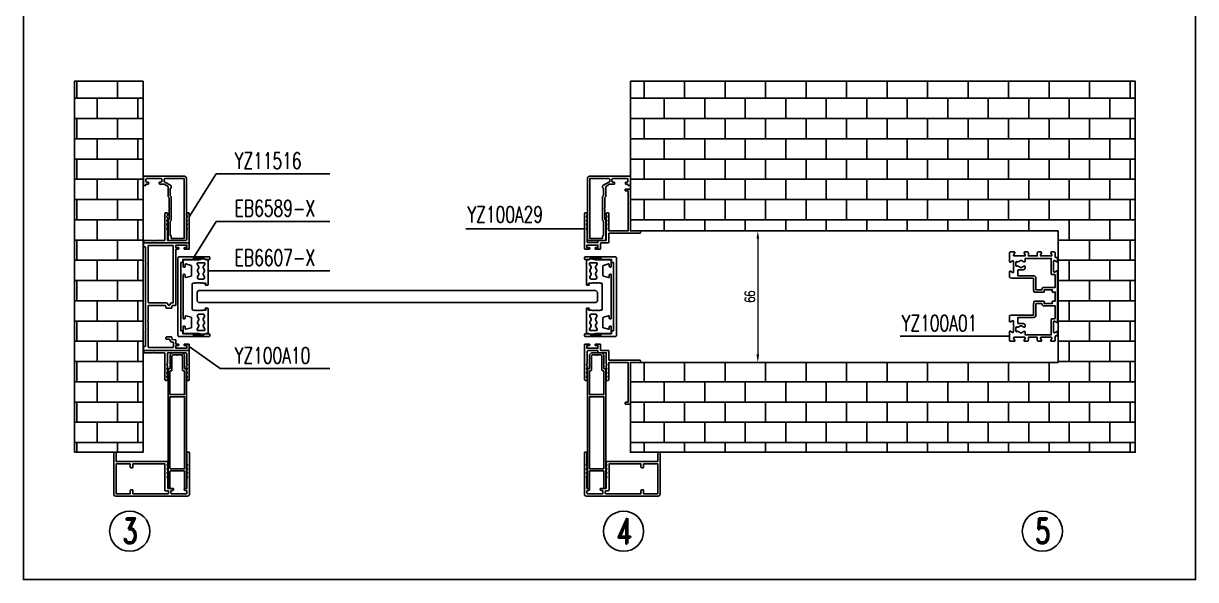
# Model space of a CAD drawing. Header units: millimetres. Extents: x 4423 to 13326, y -1516 to 5738.
# Drawn here: x 9230 to 9818, y 3091 to 3370 of the extents above; entities that cross this region are included whole.
import ezdxf

# ---------------------------------------------------------------- set-up
doc = ezdxf.new("R2010")
doc.units = ezdxf.units.MM
doc.header["$LTSCALE"] = 0.5
for name, color, linetype in [('墙体', 2, 'Continuous'), ('玻璃', 4, 'Continuous'), ('铝型材', 1, 'Continuous')]:
    doc.layers.add(name, color=color, linetype=linetype)
doc.styles.add('CTXT', font='romand.shx', dxfattribs={"width": 0.7, "height": 5})
doc.styles.add('汇总标注', font='romand.shx', dxfattribs={"width": 0.7, "height": 5})
doc.dimstyles.new('1汇总比例', dxfattribs={"dimscale": 0, "dimtxt": 5, "dimasz": 4, "dimexe": 0.7, "dimexo": 0.625, "dimgap": 1.5, "dimtad": 1, "dimzin": 9, "dimdsep": 46, "dimtxsty": '汇总标注', "dimcen": 0, "dimclrd": 3, "dimclre": 3, "dimclrt": 2, "dimadec": 1, "dimazin": 2, "dimtfac": 1, "dimtofl": 0, "dimtmove": 0, "dimatfit": 3, "dimfxl": 0, "dimtolj": 1, "dimlwd": 13, "dimlwe": 13, "dimarcsym": 0})
pattern_1 = [(0, (-1878.107, 0), (0, 10.16), []), (90, (-1878.107, 0), (-10.16, 10.16), [10.16, -10.16])]

# ---------------------------------------------------------------- blocks, each defined once
blk = doc.blocks.new('*D254')
at = {"layer": 'Defpoints', "color": 0, "ltscale": 0.4, "transparency": 16777216}
for p in [(9583.47, 3265.99), (9583.47, 3199.98), (9598.83, 3199.98)]:
    blk.add_point(p, dxfattribs=at)
at = {"layer": '铝型材', "color": 3, "lineweight": 13, "ltscale": 0.4, "transparency": 16777216}
for p, q in [((9584.1, 3265.99), (9599.53, 3265.99)), ((9598.83, 3261.99), (9598.83, 3203.98)), ((9584.1, 3199.98), (9599.53, 3199.98))]:
    blk.add_line(p, q, dxfattribs=at)
at = {"layer": '铝型材', "color": 3, "ltscale": 0.4, "transparency": 16777216}
for points in [[(9598.16, 3261.99), (9599.5, 3261.99), (9598.83, 3265.99)], [(9598.16, 3203.98), (9599.5, 3203.98), (9598.83, 3199.98)]]:
    blk.add_solid(points, dxfattribs=at)
at = {"layer": '铝型材', "color": 2, "ltscale": 0.4, "transparency": 16777216, "insert": (9594.83, 3232.98), "char_height": 5, "attachment_point": 5, "rotation": 90, "style": '汇总标注'}
blk.add_mtext('\\A1;66', dxfattribs=at)
blk = doc.blocks.new('EB6607-X', base_point=(28.53, 10.93))
at = {"layer": '铝型材', "ltscale": 0.4}
for points in [[(22.44, 17.56, 0.668179), (22.78, 17.7), (22.78, 18.74, 0.414214), (22.58, 18.94), (10.33, 18.94, 0.402142), (10.03, 18.65), (10.03, 17.94), (9.63, 16.97), (9.63, 16.17), (10.03, 14.33), (10.03, 6.74, 0.414214), (10.33, 6.44), (13.43, 6.44, 0.414214), (13.73, 6.74), (13.73, 7.14, 0.414214), (13.43, 7.44), (12.42, 7.44, -0.493145), (12.13, 7.81), (12.83, 10.41, -0.339454), (13.12, 10.64), (17.94, 10.64, -0.339454), (18.23, 10.41), (18.93, 7.81, -0.493145), (18.64, 7.44), (17.63, 7.44, 0.414214), (17.33, 7.14), (17.33, 6.74, 0.414214), (17.63, 6.44), (39.43, 6.44, 0.414214), (39.73, 6.74), (39.73, 7.14, 0.414214), (39.43, 7.44), (38.42, 7.44, -0.493145), (38.13, 7.81), (38.83, 10.41, -0.339454), (39.12, 10.64), (43.94, 10.64, -0.339454), (44.23, 10.41), (44.93, 7.81, -0.493145), (44.64, 7.44), (43.63, 7.44, 0.414214), (43.33, 7.14), (43.33, 6.74, 0.414214), (43.63, 6.44), (46.73, 6.44, 0.414214), (47.03, 6.74), (47.03, 14.33), (47.43, 16.17), (47.43, 16.97), (47.03, 17.94), (47.03, 18.65, 0.402142), (46.73, 18.94), (34.48, 18.94, 0.414214), (34.28, 18.74), (34.28, 17.7, 0.668179), (34.62, 17.56), (34.94, 17.88, -0.668179), (35.28, 17.74), (35.28, 16.24), (35.58, 15.94), (35.28, 15.64), (35.58, 15.34), (35.28, 15.04), (35.58, 14.74), (35.28, 14.44), (35.58, 14.14), (35.28, 13.84), (35.58, 13.54), (35.28, 13.24), (35.58, 12.94), (35.28, 12.64), (35.58, 12.34), (35.28, 12.04), (35.28, 11.44, -0.414214), (34.78, 10.94), (22.28, 10.94, -0.414214), (21.78, 11.44), (21.78, 12.04), (21.48, 12.34), (21.78, 12.64), (21.48, 12.94), (21.78, 13.24), (21.48, 13.54), (21.78, 13.84), (21.48, 14.14), (21.78, 14.44), (21.48, 14.74), (21.78, 15.04), (21.48, 15.34), (21.78, 15.64), (21.48, 15.94), (21.78, 16.24), (21.78, 17.74, -0.668179), (22.12, 17.88)], [(19.08, 13.68, -0.267949), (18.58, 13.68), (17.43, 14.34, 0.267949), (16.93, 14.34), (15.78, 13.68, -0.267949), (15.28, 13.68), (14.13, 14.34, 0.267949), (13.63, 14.34), (12.28, 13.56, -0.57735), (11.53, 13.99), (11.53, 16.88, -0.57735), (12.28, 17.31), (13.63, 16.53, 0.267949), (14.13, 16.53), (15.28, 17.2, -0.267949), (15.78, 17.2), (16.93, 16.53, 0.267949), (17.43, 16.53), (18.58, 17.2, -0.267949), (19.08, 17.2), (19.63, 16.88, -0.267949), (19.78, 16.62), (19.78, 14.25, -0.267949), (19.63, 13.99)], [(37.98, 13.68, 0.267949), (38.48, 13.68), (39.63, 14.34, -0.267949), (40.13, 14.34), (41.28, 13.68, 0.267949), (41.78, 13.68), (42.93, 14.34, -0.267949), (43.43, 14.34), (44.78, 13.56, 0.57735), (45.53, 13.99), (45.53, 16.88, 0.57735), (44.78, 17.31), (43.43, 16.53, -0.267949), (42.93, 16.53), (41.78, 17.2, 0.267949), (41.28, 17.2), (40.13, 16.53, -0.267949), (39.63, 16.53), (38.48, 17.2, 0.267949), (37.98, 17.2), (37.43, 16.88, 0.267949), (37.28, 16.62), (37.28, 14.25, 0.267949), (37.43, 13.99)]]:
    blk.add_lwpolyline(points, format="xyb", close=True, dxfattribs=at)
blk = doc.blocks.new('EB6589-X', base_point=(8.19, 19.02))
at = {"layer": '铝型材', "ltscale": 0.4}
blk.add_lwpolyline([(47.04, 16.34, -0.192258), (46.49, 17.72), (46.49, 19.02, -0.414214), (46.79, 19.32), (47.59, 19.32, -0.414214), (47.89, 19.02), (47.89, 3.82, -0.414214), (47.39, 3.32), (8.39, 3.32, -0.414214), (7.89, 3.82), (7.89, 19.02, -0.414214), (8.19, 19.32), (8.99, 19.32, -0.414214), (9.29, 19.02), (9.29, 17.72, -0.192258), (8.74, 16.34), (8.74, 15.03), (8.74, 11), (9.24, 10.5), (9.24, 5.82), (10.44, 5.82, -0.414214), (10.74, 5.52), (10.74, 4.82), (45.04, 4.82), (45.04, 5.52, -0.414214), (45.34, 5.82), (46.09, 5.82), (46.54, 5.82), (46.54, 10.5), (47.04, 11), (47.04, 15.03)], format="xyb", close=True, dxfattribs=at)
blk = doc.blocks.new('YZ100A28', base_point=(16.68, 19.5))
at = {"layer": '铝型材', "ltscale": 0.4}
for points in [[(48.58, 24.99), (17.68, 24.99, 0.414214), (16.68, 23.99), (16.68, 3.79, 0.414214), (16.98, 3.49), (20.88, 3.49, 0.414214), (21.38, 3.99), (21.38, 4.39, 0.414214), (21.08, 4.69), (20.68, 4.69), (20.68, 5.69, 0.414214), (20.38, 5.99), (19.88, 5.99, 0.414214), (19.58, 5.69), (19.58, 4.99, -0.414214), (19.28, 4.69), (18.18, 4.69, -0.414214), (17.88, 4.99), (17.88, 12.39, -0.414214), (18.18, 12.69), (19.28, 12.69, -0.414214), (19.58, 12.39), (19.58, 11.69, 0.414214), (19.88, 11.39), (20.38, 11.39, 0.414214), (20.68, 11.69), (20.68, 13.71, -0.131652), (20.72, 13.86), (21.83, 15.79), (26.88, 15.79), (27.38, 16.29), (32.58, 16.29), (32.88, 16.59), (33.18, 16.29), (38.38, 16.29), (38.88, 15.79), (48.58, 15.79, 0.414214), (48.88, 16.09), (48.88, 24.69, 0.414214)], [(22.4, 17.39, -0.414214), (22.7, 17.09), (22.7, 16.89), (26.3, 16.89, 0.198912), (26.51, 16.98), (26.92, 17.39), (38.83, 17.39), (39.25, 16.98, 0.198912), (39.46, 16.89), (46.38, 16.89), (46.38, 17.09, -0.414214), (46.68, 17.39), (47.88, 17.39), (47.88, 23.89), (17.88, 23.89), (17.88, 14.09, 0.414214), (18.18, 13.79), (19.24, 13.79, 0.267949), (19.5, 13.94), (21.4, 17.24, -0.267949), (21.66, 17.39)]]:
    blk.add_lwpolyline(points, format="xyb", close=True, dxfattribs=at)
blk = doc.blocks.new('YZ11516', base_point=(8.42, 17.82))
at = {"layer": '铝型材', "ltscale": 0.4}
blk.add_lwpolyline([(8.42, 24.58), (8.42, 2.38, 0.414214), (8.72, 2.08), (9.32, 2.08, 0.414214), (9.62, 2.38), (9.62, 6.58), (9.32, 6.88), (9.62, 7.18), (9.62, 12.38, -0.414214), (9.92, 12.68), (23.12, 12.68, 0.414214), (23.42, 12.98), (23.42, 13.68, 0.414214), (23.12, 13.98), (22.18, 13.98, -0.424619), (21.19, 13.82), (20.91, 14.03, 0.333333), (20.31, 14.03), (20.03, 13.82, -0.333411), (19.19, 13.82), (18.91, 14.03, 0.333333), (18.31, 14.03), (18.03, 13.82, -0.333372), (17.19, 13.82), (16.91, 14.03, 0.333333), (16.31, 14.03), (16.03, 13.82, -0.343771), (15.17, 13.84), (14.99, 13.98), (9.62, 13.98), (9.62, 23.28, -0.414214), (9.92, 23.58), (14.99, 23.58), (15.17, 23.73, -0.343805), (16.03, 23.74), (16.31, 23.53, 0.333333), (16.91, 23.53), (17.19, 23.74, -0.333411), (18.03, 23.74), (18.31, 23.53, 0.333333), (18.91, 23.53), (19.19, 23.74, -0.333411), (20.03, 23.74), (20.31, 23.53, 0.333333), (20.91, 23.53), (21.19, 23.74, -0.424619), (22.18, 23.58), (23.12, 23.58, 0.414214), (23.42, 23.88), (23.42, 24.58, 0.414214), (23.12, 24.88), (8.72, 24.88, 0.414214)], format="xyb", close=True, dxfattribs=at)
blk = doc.blocks.new('YZ100A10', base_point=(13.31, 13.91))
at = {"layer": '铝型材', "ltscale": 0.4}
for points in [[(15.31, 6.87), (15.31, 7.27, -0.414262), (15.61, 7.57), (23.61, 7.57), (23.91, 7.87), (24.21, 7.57), (56.41, 7.57), (56.71, 7.87), (57.01, 7.57), (65.01, 7.57, -0.414214), (65.31, 7.27), (65.31, 6.87, 0.414214), (65.61, 6.57), (66.81, 6.57, 0.414214), (67.31, 7.07), (67.31, 29.27, 0.413773), (67.01, 29.57, 0.000376), (67.01, 29.57), (66.31, 29.57), (64.41, 29.57, 0.414214), (64.11, 29.27), (64.11, 27.27, 0.414214), (64.41, 26.97), (64.61, 26.97, 0.414214), (64.91, 27.27), (64.91, 28.37), (66.21, 28.37), (66.21, 22.87), (64.91, 22.87), (64.91, 23.97, 0.414214), (64.61, 24.27), (64.41, 24.27, 0.414214), (64.11, 23.97), (64.11, 22.87), (62.24, 22.87, 0.388879), (61.94, 22.59), (61.81, 21.14, -0.388879), (61.51, 20.87), (60.81, 20.87, 0.414214), (60.51, 20.57), (60.51, 18.17, 0.414214), (60.81, 17.87), (61.41, 17.87, 0.414214), (61.71, 18.17), (61.71, 19.49, -0.267949), (61.86, 19.75), (62.96, 20.39, 0.267949), (63.11, 20.65), (63.11, 21.27, -0.414214), (63.41, 21.57), (65.61, 21.57, -0.414214), (65.91, 21.27), (65.91, 9.27, -0.414214), (65.61, 8.97), (52.61, 8.97), (52.31, 8.67), (52.01, 8.97), (45.11, 8.97, -0.414214), (44.81, 9.27), (44.81, 17.39, -0.267949), (44.96, 17.65), (45.26, 17.83, -0.131652), (45.41, 17.87), (45.81, 17.87, 0.414214), (46.11, 18.17), (46.11, 20.57, 0.414214), (45.81, 20.87), (45.11, 20.87, -0.388879), (44.81, 21.14), (44.69, 22.59, 0.388879), (44.39, 22.87), (16.51, 22.87), (16.51, 23.97, 0.414214), (16.21, 24.27), (16.01, 24.27, 0.414214), (15.71, 23.97), (15.71, 22.87), (14.41, 22.87), (14.41, 28.37), (15.71, 28.37), (15.71, 27.27, 0.414214), (16.01, 26.97), (16.21, 26.97, 0.414214), (16.51, 27.27), (16.51, 29.27, 0.414214), (16.21, 29.57), (14.11, 29.57), (13.61, 29.57, 0.000376), (13.61, 29.57, 0.413773), (13.31, 29.27), (13.31, 7.07, 0.414214), (13.81, 6.57), (15.01, 6.57, 0.414214)], [(43.41, 9.17, -0.414214), (43.21, 8.97), (14.71, 8.97), (14.71, 21.47), (43.21, 21.47, -0.414214), (43.41, 21.27), (43.41, 20.65, 0.267949), (43.61, 20.3), (44.48, 19.8, -0.57735), (44.48, 18.93), (43.61, 18.43, 0.267949), (43.41, 18.09)]]:
    blk.add_lwpolyline(points, format="xyb", close=True, dxfattribs=at)
blk = doc.blocks.new('YZ11517', base_point=(27.72, 11.34))
at = {"layer": '铝型材', "ltscale": 0.4}
for points in [[(14.69, 10.62), (14.69, 11.04, -0.414214), (14.99, 11.34), (74.39, 11.34, -0.414214), (74.69, 11.04), (74.69, 10.69, -0.414214), (74.39, 10.39), (66.19, 10.39, 0.414214), (65.89, 10.09), (65.89, 3.39, 0.414214), (66.19, 3.09), (74.39, 3.09, -0.414214), (74.69, 2.79), (74.69, 2.44, -0.414214), (74.39, 2.14), (14.99, 2.14, -0.414214), (14.69, 2.44), (14.69, 2.87, 0.414214), (14.39, 3.17), (7.72, 3.17), (6.69, 4.19), (6.69, 9.29), (7.72, 10.32), (14.39, 10.32, 0.414214)], [(8.23, 9.37, 0.198912), (8.02, 9.28), (7.73, 8.99, 0.198912), (7.64, 8.77), (7.64, 7.04, -1), (7.64, 6.44), (7.64, 4.71, 0.198912), (7.73, 4.5), (8.02, 4.21, 0.198912), (8.23, 4.12), (15.34, 4.12, -0.414214), (15.64, 3.82), (15.64, 3.39, 0.414214), (15.94, 3.09), (27.59, 3.09), (27.59, 10.39), (15.94, 10.39, 0.414214), (15.64, 10.09), (15.64, 9.67, -0.414214), (15.34, 9.37)], [(64.94, 3.39), (64.94, 10.09, 0.414214), (64.64, 10.39), (28.69, 10.39), (28.69, 3.09), (64.64, 3.09, 0.414214)]]:
    blk.add_lwpolyline(points, format="xyb", close=True, dxfattribs=at)
blk = doc.blocks.new('YZ11514', base_point=(28.84, 8.21))
at = {"layer": '铝型材', "ltscale": 0.4}
for points in [[(28.84, 4.31, -0.414214), (27.84, 3.31), (7.34, 3.31, -0.414214), (6.84, 3.81), (6.84, 4.21, -0.414214), (7.14, 4.51), (11.44, 4.51), (11.44, 30.11, -0.414214), (11.74, 30.41), (12.68, 30.41, 0.424619), (13.67, 30.25), (13.95, 30.46, -0.333333), (14.55, 30.46), (14.83, 30.25, 0.333411), (15.67, 30.25), (15.95, 30.46, -0.333333), (16.55, 30.46), (16.83, 30.25, 0.333372), (17.67, 30.25), (17.95, 30.46, -0.333333), (18.55, 30.46), (18.83, 30.25, 0.343771), (19.69, 30.26), (19.87, 30.41), (24.94, 30.41), (24.94, 33.01, -0.414214), (25.24, 33.31), (25.64, 33.31, -0.414214), (25.94, 33.01), (25.94, 32.31, 0.414214), (26.24, 32.01), (27.34, 32.01, 0.414214), (27.64, 32.31), (27.64, 39.71, 0.414214), (27.34, 40.01), (26.24, 40.01, 0.414214), (25.94, 39.71), (25.94, 39.01, -0.414214), (25.64, 38.71), (25.24, 38.71, -0.414214), (24.94, 39.01), (24.94, 40.01), (19.87, 40.01), (19.69, 40.15, 0.343805), (18.83, 40.17), (18.55, 39.96, -0.333333), (17.95, 39.96), (17.67, 40.17, 0.333411), (16.83, 40.17), (16.55, 39.96, -0.333333), (15.95, 39.96), (15.67, 40.17, 0.333411), (14.83, 40.17), (14.55, 39.96, -0.333333), (13.95, 39.96), (13.67, 40.17, 0.424619), (12.68, 40.01), (7.14, 40.01, -0.414214), (6.84, 40.31), (6.84, 41.01, -0.414214), (7.14, 41.31), (27.84, 41.31, -0.414214), (28.84, 40.31)], [(14.64, 11.91), (14.64, 12.61, 0.414214), (14.34, 12.91), (12.64, 12.91), (12.64, 28.96), (25.84, 28.96, 0.414214), (26.14, 29.26), (26.14, 30.51, -0.414214), (26.44, 30.81), (27.34, 30.81, -0.414214), (27.64, 30.51), (27.64, 12.91), (25.94, 12.91, 0.414214), (25.64, 12.61), (25.64, 11.91, 0.414214), (25.94, 11.61), (27.64, 11.61), (27.64, 4.51), (12.64, 4.51), (12.64, 11.61), (14.34, 11.61, 0.414214)]]:
    blk.add_lwpolyline(points, format="xyb", close=True, dxfattribs=at)
blk = doc.blocks.new('YZ100A29', base_point=(12.37, 7.9))
at = {"layer": '铝型材', "ltscale": 0.4}
blk.add_lwpolyline([(24.67, 17.35), (33.37, 17.35), (33.37, 7.75), (19.67, 7.75), (19.37, 7.45), (19.07, 7.75), (13.37, 7.75), (13.37, 8.95, 0.414214), (13.07, 9.25), (12.67, 9.25, 0.414214), (12.37, 8.95), (12.37, 6.85, 0.414214), (12.67, 6.55), (33.37, 6.55), (33.37, 1.85, 0.414214), (33.67, 1.55), (34.27, 1.55, 0.414214), (34.57, 1.85), (34.57, 17.35), (39.07, 17.35, 0.414214), (39.37, 17.65), (39.37, 21.25, -0.414214), (39.67, 21.55), (42.27, 21.55, 0.414214), (42.57, 21.85), (42.57, 23.95, 0.414214), (42.27, 24.25), (42.07, 24.25, 0.414214), (41.77, 23.95), (41.77, 22.85), (40.47, 22.85), (40.47, 28.35), (41.77, 28.35), (41.77, 27.25, 0.414214), (42.07, 26.95), (42.27, 26.95, 0.414214), (42.57, 27.25), (42.57, 29.25, 0.414214), (42.27, 29.55), (24.67, 29.55, 0.414214), (24.37, 29.25), (24.37, 28.55, 0.414214), (24.67, 28.25), (25.61, 28.25, -0.424619), (26.6, 28.41), (26.88, 28.2, 0.333333), (27.48, 28.2), (27.76, 28.41, -0.333411), (28.6, 28.41), (28.88, 28.2, 0.333333), (29.48, 28.2), (29.76, 28.41, -0.333411), (30.6, 28.41), (30.88, 28.2, 0.333333), (31.48, 28.2), (31.76, 28.41, -0.343805), (32.62, 28.4), (32.8, 28.25), (38.97, 28.25, -0.414214), (39.27, 27.95), (39.27, 22.85), (38.47, 22.85, 0.414214), (38.17, 22.55), (38.17, 18.65), (32.8, 18.65), (32.62, 18.51, -0.343771), (31.76, 18.49), (31.48, 18.7, 0.333333), (30.88, 18.7), (30.6, 18.49, -0.333372), (29.76, 18.49), (29.48, 18.7, 0.333333), (28.88, 18.7), (28.6, 18.49, -0.333411), (27.76, 18.49), (27.48, 18.7, 0.333333), (26.88, 18.7), (26.6, 18.49, -0.424619), (25.61, 18.65), (24.67, 18.65, 0.414214), (24.37, 18.35), (24.37, 17.65, 0.414214)], format="xyb", close=True, dxfattribs=at)
blk = doc.blocks.new('YZ100A01', base_point=(31.21, 28.2))
at = {"layer": '铝型材', "ltscale": 0.4}
for points in [[(18.93, 27.85, -0.57735), (18.67, 27.4), (13.34, 27.4, -0.57735), (13.08, 27.85), (13.72, 28.95, 0.57735), (13.46, 29.4), (11.81, 29.4, 0.414214), (11.51, 29.1), (11.51, 28.42, -0.414214), (11.21, 28.12), (9.11, 28.12, 0.414214), (8.81, 27.82), (8.81, 26.2, 0.57735), (9.26, 25.94), (10.36, 26.58, -0.57735), (10.81, 26.32), (10.81, 20.99, -0.57735), (10.36, 20.73), (9.26, 21.36, 0.57735), (8.81, 21.1), (8.81, 19.69, 0.414214), (9.31, 19.19), (10.81, 19.19), (10.81, 14.73), (9.31, 14.73, 0.414214), (8.81, 14.23), (8.81, 12.82, 0.57735), (9.26, 12.56), (10.36, 13.19, -0.57735), (10.81, 12.93), (10.81, 7.6, -0.57735), (10.36, 7.34), (9.26, 7.98, 0.57735), (8.81, 7.72), (8.81, 5.6, 0.414214), (9.11, 5.3), (13.66, 5.3, 0.57735), (13.92, 5.75), (13.28, 6.85, -0.57735), (13.54, 7.3), (15.91, 7.3), (16.21, 7.6), (16.51, 7.3), (18.87, 7.3, -0.57735), (19.13, 6.85), (18.5, 5.75, 0.57735), (18.76, 5.3), (21.47, 5.3, 0.344151), (21.76, 5.53), (21.94, 6.24, 0.061321), (21.96, 6.37), (21.96, 17.3), (27.63, 17.3, 0.198912), (27.84, 17.39), (27.96, 17.5), (28.06, 17.4, 0.239219), (28.32, 17.31, 0.369843), (28.96, 18.05), (28.96, 22.5, 0.414214), (28.76, 22.7), (27.76, 22.7), (27.76, 26.7), (28.66, 26.7, 0.414214), (28.96, 27), (28.96, 28.2), (33.46, 28.2), (33.46, 27, 0.414214), (33.76, 26.7), (34.66, 26.7), (34.66, 22.7), (33.66, 22.7, 0.414214), (33.46, 22.5), (33.46, 18.05, 0.369843), (34.09, 17.31, 0.239219), (34.35, 17.4), (34.46, 17.5), (34.57, 17.39, 0.198912), (34.78, 17.3), (40.46, 17.3), (40.46, 6.37, 0.061321), (40.47, 6.24), (40.65, 5.53, 0.344151), (40.94, 5.3), (43.66, 5.3, 0.57735), (43.92, 5.75), (43.28, 6.85, -0.57735), (43.54, 7.3), (45.91, 7.3), (46.21, 7.6), (46.51, 7.3), (48.87, 7.3, -0.57735), (49.13, 6.85), (48.5, 5.75, 0.57735), (48.76, 5.3), (53.31, 5.3, 0.414214), (53.61, 5.6), (53.61, 7.72, 0.57735), (53.16, 7.98), (52.06, 7.34, -0.57735), (51.61, 7.6), (51.61, 12.93, -0.57735), (52.06, 13.19), (53.16, 12.56, 0.57735), (53.61, 12.82), (53.61, 14.23, 0.414214), (53.11, 14.73), (51.61, 14.73), (51.61, 19.19), (53.11, 19.19, 0.414214), (53.61, 19.69), (53.61, 21.1, 0.57735), (53.16, 21.36), (52.06, 20.73, -0.57735), (51.61, 20.99), (51.61, 26.32, -0.57735), (52.06, 26.58), (53.16, 25.94, 0.57735), (53.61, 26.2), (53.61, 27.82, 0.414214), (53.31, 28.12), (51.21, 28.12, -0.414214), (50.91, 28.42), (50.91, 29.1, 0.414214), (50.61, 29.4), (48.96, 29.4, 0.57735), (48.7, 28.95), (49.33, 27.85, -0.57735), (49.07, 27.4), (43.74, 27.4, -0.57735), (43.48, 27.85), (44.12, 28.95, 0.57735), (43.86, 29.4), (18.56, 29.4, 0.57735), (18.3, 28.95)], [(20.76, 17.3, -0.414214), (21.96, 18.5), (27.76, 18.5), (27.76, 21.5), (27.56, 21.5, -0.414214), (26.56, 22.5), (26.56, 28.2), (20.41, 28.2, 0.414214), (20.11, 27.9), (20.11, 26.5, -0.414214), (19.81, 26.2), (12.01, 26.2), (12.01, 13.15), (13.3, 13.15, -0.57735), (13.74, 12.4), (13.07, 11.25, 0.267949), (13.07, 10.75), (13.74, 9.6, -0.331452), (13.67, 9.01, 0.657822), (13.89, 8.5), (15.73, 8.5, 0.657834), (15.95, 9.01, -0.331458), (15.88, 9.6), (16.54, 10.75, 0.267949), (16.54, 11.25), (15.88, 12.4, -0.57735), (16.31, 13.15), (17, 13.15, -0.267949), (17.26, 13), (17.72, 12.21, -0.131652), (17.76, 12.06), (17.76, 9.8, 0.414214), (18.06, 9.5), (20.76, 9.5)], [(45.41, 13.15), (46.1, 13.15, -0.57735), (46.54, 12.4), (45.87, 11.25, 0.267949), (45.87, 10.75), (46.54, 9.6, -0.331458), (46.47, 9.01, 0.657834), (46.69, 8.5), (48.53, 8.5, 0.657822), (48.75, 9.01, -0.331452), (48.68, 9.6), (49.34, 10.75, 0.267949), (49.34, 11.25), (48.68, 12.4, -0.57735), (49.11, 13.15), (50.41, 13.15), (50.41, 26.2), (42.61, 26.2, -0.414214), (42.31, 26.5), (42.31, 27.9, 0.414214), (42.01, 28.2), (35.86, 28.2), (35.86, 22.5, -0.414214), (34.86, 21.5), (34.66, 21.5), (34.66, 18.5), (40.46, 18.5, -0.414214), (41.66, 17.3), (41.66, 9.5), (44.36, 9.5, 0.414214), (44.66, 9.8), (44.66, 12.06, -0.131652), (44.7, 12.21), (45.15, 13, -0.267949)]]:
    blk.add_lwpolyline(points, format="xyb", close=True, dxfattribs=at)

msp = doc.modelspace()

# ---------------------------------------------------------------- hatches: boundary and pattern name
at = {"layer": '墙体', "ltscale": 0.4}
h = msp.add_hatch(dxfattribs=at)
h.set_pattern_fill('AR-B816', color=256, scale=0.05, style=0)
h.set_pattern_definition(pattern_1)
h.paths.add_polyline_path([(9256.0342, 3154.8859), (9290.429, 3154.8859), (9290.429, 3341.0711), (9256.0342, 3341.0711)])
h = msp.add_hatch(dxfattribs=at)
h.set_pattern_fill('AR-B816', color=256, scale=0.05, style=0)
h.set_pattern_definition(pattern_1)
h.paths.add_polyline_path([(9534.929, 3341.0711), (9534.929, 3265.9852), (9749.429, 3265.9852), (9749.429, 3199.983), (9534.929, 3199.983), (9534.929, 3154.8859), (9788.1682, 3154.8859), (9788.1682, 3341.0711)])

# ---------------------------------------------------------------- linework, layer by layer
for points in [[(9256.0342, 3154.8859), (9290.429, 3154.8859), (9290.429, 3341.0711), (9256.0342, 3341.0711)], [(9534.929, 3341.0711), (9534.929, 3265.9852), (9749.429, 3265.9852), (9749.429, 3199.983), (9534.929, 3199.983), (9534.929, 3154.8859), (9788.1682, 3154.8859), (9788.1682, 3341.0711)]]:
    msp.add_lwpolyline(points, close=True, dxfattribs=at)
at = {"layer": '玻璃', "color": 4}
msp.add_lwpolyline([(9518.3376, 3235.1839), (9517.5374, 3235.9841), (9318.3205, 3235.9841), (9317.5205, 3235.1841), (9317.5205, 3230.7841), (9318.3205, 3229.9841), (9517.5376, 3229.9841), (9518.3376, 3230.7841), (9518.3376, 3235.1841), (9517.5376, 3235.9841)], dxfattribs=at)
at = {"layer": '铝型材', "color": 1}
for p, q in [((9313.629, 3273.0388), (9327.0795, 3294.6168)), ((9327.0795, 3294.6168), (9384.2057, 3294.6168)), ((9316.029, 3253.0256), (9327.0795, 3270.7535)), ((9327.0795, 3270.7535), (9384.2057, 3270.7535)), ((9511.929, 3266.9812), (9452.4227, 3266.9812)), ((9323.0205, 3245.9673), (9384.2057, 3245.9673)), ((9670.3099, 3213.1594), (9725.129, 3213.1594)), ((9329.1858, 3196.8538), (9384.2057, 3196.8538))]:
    msp.add_line(p, q, dxfattribs=at)
at = {"layer": '铝型材', "ltscale": 0.4}
msp.add_line((9313.629, 3207.9344), (9329.1858, 3196.8538), dxfattribs=at)
at = {"layer": '铝型材', "color": 1, "linetype": 'ByBlock', "lineweight": -3}
msp.add_lwpolyline([(9230.4284, 3922.6195), (9818.4284, 3922.6195), (9818.4284, 3091.0195), (9230.4284, 3091.0195)], close=True, dxfattribs=at)
at = {"layer": '铝型材', "color": 1, "ltscale": 0.4}
for centre in [(9283.7457, 3115.2946), (9531.4721, 3115.2946), (9741.5782, 3115.2946)]:
    msp.add_circle(centre, 10.08, dxfattribs=at)

# ---------------------------------------------------------------- block references
at = {"layer": '铝型材', "ltscale": 0.4}
for name, p, rotation in [('YZ100A28', (9306.6867, 3293.3837), 270), ('YZ100A10', (9297.9713, 3259.9844), 270), ('EB6589-X', (9323.629, 3252.6844), 270), ('EB6607-X', (9315.0205, 3232.9841), 270), ('YZ100A01', (9748.029, 3232.9844), 270), ('YZ11516', (9306.5617, 3205.9844), 270), ('YZ100A29', (9533.579, 3178.983), 90), ('YZ11517', (9522.5788, 3183.75), 270), ('YZ11514', (9280.6302, 3132.8844), 270)]:
    msp.add_blockref(name, p, dxfattribs=dict(at, rotation=rotation))
at = {"layer": '铝型材', "ltscale": 0.4, "xscale": -1}
for name, p, rotation in [('YZ100A28', (9518.8711, 3293.3837), 90), ('YZ100A29', (9533.579, 3286.9852), 90), ('YZ11516', (9306.5617, 3259.9844), 270), ('EB6589-X', (9512.229, 3252.6844), 90), ('EB6607-X', (9520.8376, 3232.9841), 90), ('YZ11517', (9302.979, 3183.75), 90), ('YZ11514', (9544.9277, 3132.8844), 90)]:
    msp.add_blockref(name, p, dxfattribs=dict(at, rotation=rotation))

# ---------------------------------------------------------------- texts
at = {"layer": '铝型材', "color": 1, "style": 'CTXT', "width": 0.7}
for s, height, p in [('YZ11516', 8.1, (9336.419, 3297.123)), ('EB6589-X', 8.1, (9336.419, 3273.2596)), ('YZ100A29', 8.1, (9453.1808, 3270.1665)), ('EB6607-X', 8.1, (9336.419, 3248.4735)), ('YZ100A01', 8.1, (9671.0332, 3215.6656)), ('YZ100A10', 8.1, (9336.419, 3199.36)), ('3', 12.7734, (9280.1293, 3109.0429)), ('4', 12.7734, (9527.8556, 3109.0429)), ('5', 12.7734, (9737.9617, 3109.0429))]:
    msp.add_text(s, height=height, dxfattribs=at).set_placement(p)

# ---------------------------------------------------------------- dimensions: what is measured, and where the dimension line sits
at = {"layer": '铝型材', "ltscale": 0.4}
dim = msp.add_linear_dim(base=(9598.8298, 3199.983), p1=(9583.4734, 3265.9852), p2=(9583.4734, 3199.983), angle=90, dimstyle='1汇总比例', override={"dimscale": 1}, dxfattribs=at)
dim.commit()
dim.dimension.update_dxf_attribs({"geometry": '*D254', "text_midpoint": (9594.8298, 3232.9841)})

doc.saveas('drawing.dxf')
